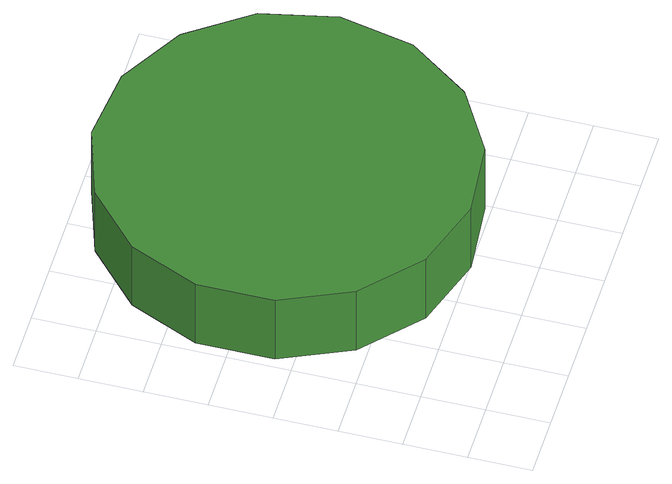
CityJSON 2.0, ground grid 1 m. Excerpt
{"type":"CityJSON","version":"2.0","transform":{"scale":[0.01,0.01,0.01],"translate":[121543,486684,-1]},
"CityObjects":{
"tree1":{"type":"SolitaryVegetationObject","attributes":{"function":"something"},"geometry":[{"type":"MultiSurface","lod":"1","boundaries":[[[0,1,2,3,4,5,6,7,8,9,10,11,12,13,14]],[[15,16,17,18,19,20,21,22,23,24,25,26,27,28,29]],[[0,29,28,1]],[[1,28,27,2]],[[2,27,26,3]],[[3,26,25,4]],[[4,25,24,5]],[[5,24,23,6]],[[6,23,22,7]],[[7,22,21,8]],[[8,21,20,9]],[[9,20,19,10]],[[10,19,18,11]],[[11,18,17,12]],[[12,17,16,13]],[[13,16,15,14]],[[14,15,29,0]]]}]}
},
"vertices":[
[599,391,219],[573,511,219],[501,610,219],[396,671,219],[274,684,219],[158,646,219],[67,564,219],[17,452,219],[17,330,219],[67,218,219],[158,136,219],[274,99,219],[396,111,219],[501,172,219],[573,271,219],[573,271,92],[501,172,92],[396,111,92],[274,99,92],[158,136,92],[67,218,92],[17,330,92],[17,452,92],[67,564,92],[158,646,92],[274,684,92],[396,671,92],[501,610,92],[573,511,92],[599,391,92]
]}
